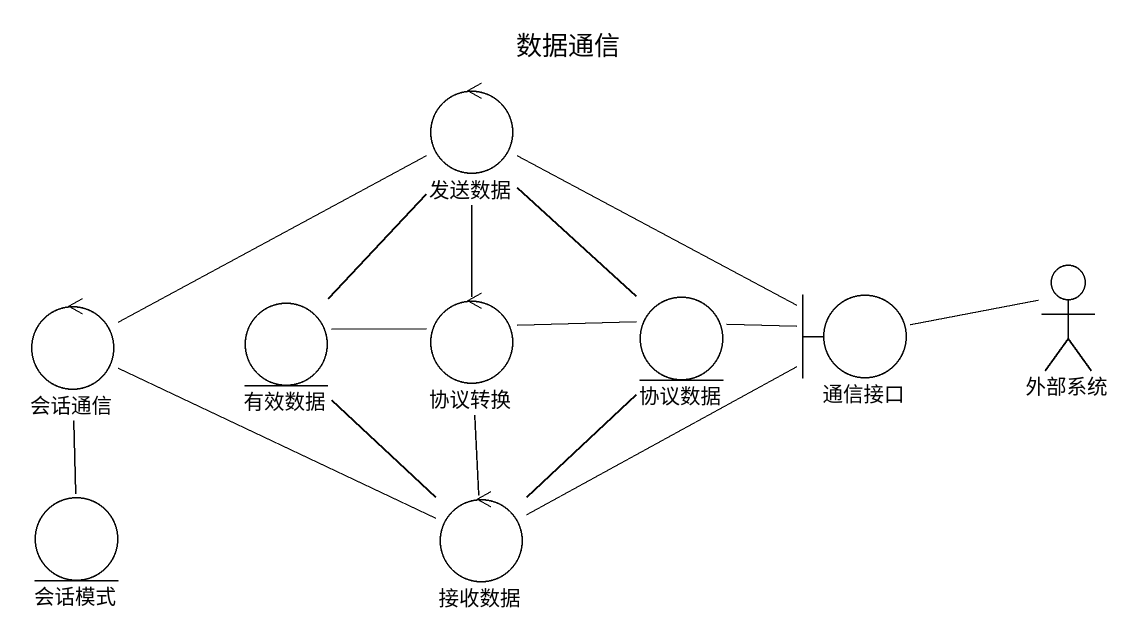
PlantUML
@startuml
title 数据通信
control 发送数据 #FFFFFF
control 会话通信 #FFFFFF
entity 有效数据 #FFFFFF
control 协议转换 #FFFFFF
entity 协议数据 #FFFFFF
boundary 通信接口 #FFFFFF
actor 外部系统 #FFFFFF
entity 会话模式 #FFFFFF
control 接收数据 #FFFFFF
发送数据 -- 有效数据
发送数据 -- 协议转换
发送数据 -- 协议数据
发送数据 -right- 通信接口
会话通信 -right- 发送数据
会话通信 -- 会话模式
会话通信 -right- 接收数据
有效数据 -right- 协议转换
协议转换 -right- 协议数据
协议数据 -right- 通信接口
通信接口 -right- 外部系统
接收数据 -up- 有效数据
接收数据 -up- 协议转换
接收数据 -up- 协议数据
接收数据 -right- 通信接口
@enduml
